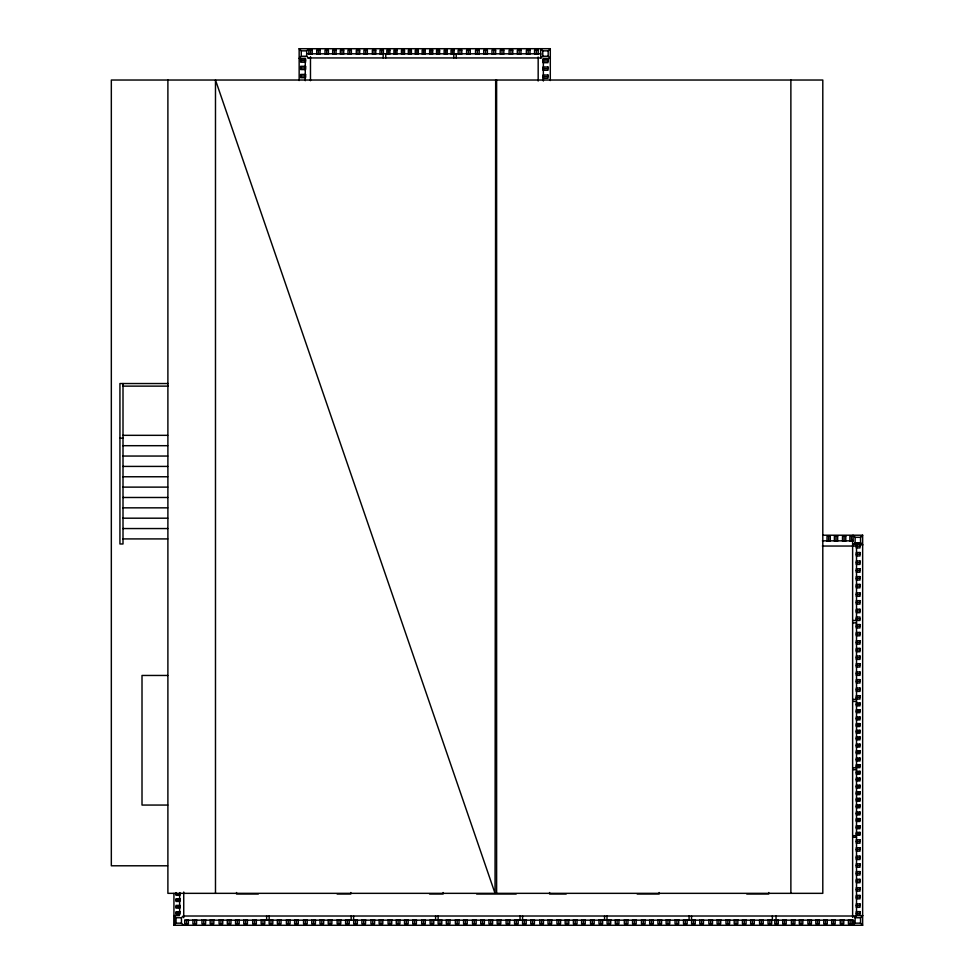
<?xml version="1.0" encoding="UTF-8"?>
<svg xmlns="http://www.w3.org/2000/svg" width="974" height="974" viewBox="0 0 974 974"><rect width="100%" height="100%" fill="white"/><g stroke="black" fill="none" stroke-linecap="round" stroke-linejoin="round"><path stroke-width="1.46" d="M495.669 80.026L495.048 893.341L215.485 80.026L215.485 893.341M308.819 58.391L306.676 56.249L301.27 56.249L299.128 58.391L304.667 58.367M306.676 56.249L306.676 50.843L308.819 48.7M540.631 58.391L542.774 56.249L548.179 56.249L550.322 58.391L543.419 58.367M540.631 48.7L542.774 50.843L548.179 50.843L550.322 48.7L299.152 48.724L299.152 80.538M823.261 535.213L862.647 535.213L862.647 925.276L173.932 925.276L176.05 923.157L176.05 917.751L173.908 915.609L179.447 915.633M183.599 925.3L181.456 923.157L181.456 917.751L183.599 915.609M852.981 544.88L855.123 542.737L860.541 542.737L862.672 544.88M852.981 535.189L855.123 537.319L860.541 537.319L862.672 535.189M862.672 925.3L860.541 923.157L855.123 923.157L852.981 925.3L853.017 919.76M852.981 915.609L855.123 917.751L860.541 917.751L862.672 915.609M299.128 48.7L301.27 50.843L306.676 50.843M307.76 53.801L540.74 53.801L540.74 57.941L307.76 57.941M300.662 60.571L305.58 60.571M543.066 61.045L547.985 61.045M300.662 67.936L305.58 67.936M543.066 68.643L547.985 68.643M300.662 76.057L305.58 76.057M543.066 76.654L547.985 76.654M168.319 383.537L119.936 383.537L119.936 543.979L123.004 543.979L123.004 383.537M123.004 386.13L168.307 386.13M122.931 435.329L167.711 435.329M119.936 438.178L123.004 438.178M122.931 445.69L167.711 445.69M122.931 456.051L167.711 456.051M122.931 466.412L167.711 466.412M122.931 476.761L167.711 476.761M122.931 487.122L167.711 487.122M122.931 497.483L167.711 497.483M122.931 507.844L167.711 507.844M122.931 518.192L167.711 518.192M122.931 528.553L167.711 528.553M122.931 538.914L167.711 538.914M822.385 540.838L826.889 540.838M829.897 540.838L850.899 540.838M853.845 544.016L861.82 544.016M859.214 544.174L861.978 544.174M859.896 544.843L862.647 544.843M822.385 546.037L855.403 546.037L855.403 543.431M856.304 546.195L859.993 546.195M856.304 554.23L859.993 554.23M856.304 562.704L859.993 562.704M856.304 570.496L859.993 570.496M856.304 578.312L859.993 578.312M856.304 586.117L859.993 586.117M856.304 594.59L859.993 594.59M856.304 602.382L859.993 602.382M856.304 610.966L859.993 610.966M856.304 618.758L859.993 618.758M852.627 620.487L859.993 620.487L859.993 617.029L856.304 617.029L856.304 620.487M852.627 622.885L856.523 622.885M856.304 626.245L859.993 626.245M856.304 634.111L859.993 634.111M856.304 642.426L859.993 642.426M856.304 650.06L859.993 650.06M856.304 657.73L859.993 657.73M856.304 665.364L859.993 665.364M856.304 673.667L859.993 673.667M167.759 675.457L142.009 675.457L142.009 805.06L167.759 805.06M856.304 681.313L859.993 681.313M856.304 689.726L859.993 689.726M856.304 697.372L859.993 697.372M852.627 699.381L856.523 699.381M852.627 701.414L856.523 701.414M856.304 704.372L859.993 704.372M856.304 711.215L859.993 711.215M856.304 718.435L859.993 718.435M856.304 725.07L859.993 725.07M856.304 731.73L859.993 731.73M856.304 738.365L859.993 738.365M856.304 745.573L859.993 745.573M856.304 752.22L859.993 752.22M856.304 759.525L859.993 759.525M856.304 766.161L859.993 766.161M852.627 767.792L856.523 767.792M852.627 769.679L856.523 769.679M856.304 772.735L859.993 772.735M856.304 779.492L859.993 779.492M856.304 786.627L859.993 786.627M856.304 793.189L859.993 793.189M856.304 799.764L859.993 799.764M856.304 806.326L859.993 806.326M856.304 813.46L859.993 813.46M856.304 820.023L859.993 820.023M856.304 827.243L859.993 827.243M856.304 833.805L859.993 833.805M852.627 835.68L856.523 835.68M852.627 837.275L856.523 837.275M856.304 841.487L859.993 841.487M856.304 849.438L859.993 849.438M856.304 857.826L859.993 857.826M856.304 865.545L859.993 865.545M167.589 865.789L111.328 865.789L111.328 80.026L822.799 80.026L822.799 893.341L167.893 893.341L167.893 80.026M856.304 873.288L859.993 873.288M856.304 881.007L859.993 881.007M856.304 889.396L859.993 889.396M175.977 893.949L179.861 893.949M258.329 893.974L236.548 893.974L236.548 892.525M337.114 893.974L350.81 893.974L350.81 892.525M429.558 893.974L443.158 893.974L443.158 892.525M476.639 893.974L516.208 893.974M566.211 893.974L549.592 893.974L549.592 892.525M637.166 893.974L659.167 893.974L659.167 892.525M746.741 893.974L768.73 893.974L768.73 892.525M856.304 897.115L859.993 897.115M175.977 900.086L179.861 900.086M856.304 905.613L859.993 905.613M175.977 906.757L179.861 906.757M175.977 913.076L179.861 913.076M856.304 913.332L859.993 913.332M855.769 915.633L862.647 915.633M183.696 916.01L856.122 916.01M176.05 917.751L181.456 917.751M269.165 919.919L272.805 919.919L272.805 923.839L269.165 923.839L269.153 916.01M438.13 919.919L441.77 919.919L441.77 923.839L438.13 923.839L438.13 916.01M522.563 919.919L526.203 919.919L526.203 923.839L522.563 923.839L522.563 916.01M691.613 919.919L695.241 919.919L695.241 923.839L691.613 923.839L691.516 916.01M188.189 920.162L192.682 920.162M195.689 920.162L201.679 920.162M204.686 920.162L210.676 920.162M213.671 920.162L219.674 920.162M222.669 920.162L227.173 920.162M230.168 920.162L236.171 920.162M239.166 920.162L243.658 920.162M246.666 920.162L252.656 920.162M255.651 920.162L261.653 920.162M264.648 920.162L269.64 920.162M272.647 920.162L278.637 920.162M281.632 920.162L286.137 920.162M289.132 920.162L295.134 920.162M298.129 920.162L311.619 920.162M314.626 920.162L320.616 920.162M323.612 920.162L328.116 920.162M331.111 920.162L337.114 920.162M340.109 920.162L346.111 920.162M349.106 920.162L354.171 920.162M357.166 920.162L372.153 920.162M375.16 920.162L379.653 920.162M382.648 920.162L388.65 920.162M391.645 920.162L405.147 920.162M408.143 920.162L421.632 920.162M424.627 920.162L430.63 920.162M433.625 920.162L438.604 920.162M441.599 920.162L446.092 920.162M449.099 920.162L464.087 920.162M467.082 920.162L473.084 920.162M476.079 920.162L489.581 920.162M492.576 920.162L497.069 920.162M500.076 920.162L515.063 920.162M518.058 920.162L523.038 920.162M526.033 920.162L539.523 920.162M542.53 920.162L548.52 920.162M551.515 920.162L557.518 920.162M560.513 920.162L565.017 920.162M568.012 920.162L581.502 920.162M584.51 920.162L590.5 920.162M593.495 920.162L599.497 920.162M602.492 920.162L607.557 920.162M610.552 920.162L633.051 920.162M636.046 920.162L642.036 920.162M645.044 920.162L649.536 920.162M652.531 920.162L658.534 920.162M661.529 920.162L666.033 920.162M669.028 920.162L675.031 920.162M678.026 920.162L692.088 920.162M695.083 920.162L699.576 920.162M702.583 920.162L710.07 920.162M713.078 920.162L717.57 920.162M720.565 920.162L726.567 920.162M729.563 920.162L743.052 920.162M746.06 920.162L759.55 920.162M762.545 920.162L768.547 920.162M771.542 920.162L775.353 920.162M778.336 920.162L791.801 920.162M794.796 920.162L808.25 920.162M811.245 920.162L848.646 920.162M176.05 923.157L181.456 923.157M860.541 537.319L860.541 542.737M860.541 917.751L860.541 923.157M856.523 543.334L856.523 915.901M855.123 537.319L855.123 542.737M855.123 917.751L855.123 923.157M853.674 920.454L853.674 924.606M852.627 540.327L852.627 917.411M851.507 536.224L851.507 541.13M850.168 919.919L850.168 923.839M844.141 536.224L844.141 541.13M842.011 919.919L842.011 923.839M836.021 536.224L836.021 541.13M833.415 919.919L833.415 923.839M828.655 536.224L828.655 541.13M825.514 919.919L825.514 923.839M817.576 919.919L817.576 923.839M809.662 919.919L809.662 923.839M801.066 919.919L801.066 923.839M793.165 919.919L793.165 923.839M790.876 80.026L790.876 893.341M784.447 919.919L784.447 923.839M776.546 919.919L776.546 923.839M776.047 916.01L776.047 920.162M772.358 916.01L772.358 920.162M769.862 919.919L769.862 923.839M761.4 919.919L761.4 923.839M752.476 919.919L752.476 923.839M744.27 919.919L744.27 923.839M736.027 919.919L736.027 923.839M727.822 919.919L727.822 923.839M718.885 919.919L718.885 923.839M710.679 919.919L710.679 923.839M701.633 919.919L701.633 923.839M693.427 919.919L693.427 923.839M689.081 916.01L689.081 920.162M685.331 919.919L685.331 923.839M676.869 919.919L676.869 923.839M667.945 919.919L667.945 923.839M659.739 919.919L659.739 923.839M651.496 919.919L651.496 923.839M643.29 919.919L643.29 923.839M634.366 919.919L634.366 923.839M626.16 919.919L626.16 923.839M617.114 919.919L617.114 923.839M608.908 919.919L608.908 923.839M606.997 916.01L606.997 920.162M604.562 916.01L604.562 920.162M600.812 919.919L600.812 923.839M592.35 919.919L592.35 923.839M583.426 919.919L583.426 923.839M575.22 919.919L575.22 923.839M566.978 919.919L566.978 923.839M558.772 919.919L558.772 923.839M550.298 48.724L550.298 80.538M549.847 919.919L549.847 923.839M548.179 50.843L548.179 56.249M543.358 58.501L543.358 81.012M542.774 50.843L542.774 56.249M541.629 919.919L541.629 923.839M540.655 48.724L540.655 54.24M538.172 57.003L538.172 81.012M536.394 50.112L536.394 54.033M532.583 919.919L532.583 923.839M528.188 50.112L528.188 54.033M524.377 919.919L524.377 923.839M520.031 916.01L520.031 920.162M519.142 50.112L519.142 54.033M516.378 919.919L516.378 923.839M510.936 50.112L510.936 54.033M507.917 919.919L507.917 923.839M502.012 50.112L502.012 54.033M498.992 919.919L498.992 923.839M496.618 80.026L496.618 893.341M493.806 50.112L493.806 54.033M490.786 919.919L490.786 923.839M485.563 50.112L485.563 54.033M482.544 919.919L482.544 923.839M477.357 50.112L477.357 54.033M474.338 919.919L474.338 923.839M468.421 50.112L468.421 54.033M465.414 919.919L465.414 923.839M459.959 50.112L459.959 54.033M457.196 919.919L457.196 923.839M456.222 53.801L456.222 57.941M453.787 53.801L453.787 57.941M452.569 50.112L452.569 54.033M448.15 919.919L448.15 923.839M445.678 50.112L445.678 54.033M439.944 919.919L439.944 923.839M438.081 50.112L438.081 54.033M435.597 916.01L435.597 920.162M431.945 919.919L431.945 923.839M431.178 50.112L431.178 54.033M423.678 50.112L423.678 54.033M423.483 919.919L423.483 923.839M416.787 50.112L416.787 54.033M414.559 919.919L414.559 923.839M409.871 50.112L409.871 54.033M406.353 919.919L406.353 923.839M402.968 50.112L402.968 54.033M398.11 919.919L398.11 923.839M395.468 50.112L395.468 54.033M389.904 919.919L389.904 923.839M388.37 50.112L388.37 54.033M385.753 53.801L385.753 57.941M383.172 53.801L383.172 57.941M381.698 50.112L381.698 54.033M380.98 919.919L380.98 923.839M374.065 50.112L374.065 54.033M372.762 919.919L372.762 923.839M365.64 50.112L365.64 54.033M363.716 919.919L363.716 923.839M357.994 50.112L357.994 54.033M355.51 919.919L355.51 923.839M353.599 916.01L353.599 920.162M351.164 916.01L351.164 920.162M349.678 50.112L349.678 54.033M347.426 919.919L347.426 923.839M342.032 50.112L342.032 54.033M338.964 919.919L338.964 923.839M334.362 50.112L334.362 54.033M330.028 919.919L330.028 923.839M326.716 50.112L326.716 54.033M321.822 919.919L321.822 923.839M318.401 50.112L318.401 54.033M313.579 919.919L313.579 923.839M310.523 50.112L310.523 54.033M310.475 56.675L310.475 80.684M305.373 919.919L305.373 923.839M305.276 58.172L305.276 74.681M305.276 77.689L305.276 80.684M301.27 50.843L301.27 56.249M296.449 919.919L296.449 923.839M288.243 919.919L288.243 923.839M279.197 919.919L279.197 923.839M270.991 919.919L270.991 923.839M266.645 916.01L266.645 920.162M262.968 919.919L262.968 923.839M254.506 919.919L254.506 923.839M245.582 919.919L245.582 923.839M237.376 919.919L237.376 923.839M229.133 919.919L229.133 923.839M220.928 919.919L220.928 923.839M212.003 919.919L212.003 923.839M203.785 919.919L203.785 923.839M194.739 919.919L194.739 923.839M186.533 919.919L186.533 923.839M183.733 892.014L183.733 917.703M179.861 892.598L179.861 895.313L175.977 895.313L175.977 892.598M179.63 895.033L179.63 911.652M174.772 916.473L174.772 924.436M174.602 916.303L174.602 924.606M173.932 893.426L173.932 925.276M312.216 50.112L308.831 50.112L308.831 54.033L312.216 54.033L312.216 50.112M320.093 50.112L316.708 50.112L316.708 54.033L320.093 54.033L320.093 50.112M328.408 50.112L325.024 50.112L325.024 54.033L328.408 54.033L328.408 50.112M336.054 50.112L332.67 50.112L332.67 54.033L336.054 54.033L336.054 50.112M343.725 50.112L340.34 50.112L340.34 54.033L343.725 54.033L343.725 50.112M351.371 50.112L347.986 50.112L347.986 54.033L351.371 54.033L351.371 50.112M359.686 50.112L356.301 50.112L356.301 54.033L359.686 54.033L359.686 50.112M367.332 50.112L363.935 50.112L363.935 54.033L367.332 54.033L367.332 50.112M375.757 50.112L372.36 50.112L372.36 54.033L375.757 54.033L375.757 50.112M383.403 50.112L380.006 50.112L380.006 54.033L383.403 54.033L383.403 50.112M389.892 50.112L386.836 50.112L386.836 54.033L389.892 54.033L389.892 50.112M397.002 50.112L393.946 50.112L393.946 54.033L397.002 54.033L397.002 50.112M404.502 50.112L401.446 50.112L401.446 54.033L404.502 54.033L404.502 50.112M411.393 50.112L408.337 50.112L408.337 54.033L411.393 54.033L411.393 50.112M418.309 50.112L415.253 50.112L415.253 54.033L418.309 54.033L418.309 50.112M425.212 50.112L422.156 50.112L422.156 54.033L425.212 54.033L425.212 50.112M432.712 50.112L429.656 50.112L429.656 54.033L432.712 54.033L432.712 50.112M439.603 50.112L436.547 50.112L436.547 54.033L439.603 54.033L439.603 50.112M447.2 50.112L444.144 50.112L444.144 54.033L447.2 54.033L447.2 50.112M454.091 50.112L451.035 50.112L451.035 54.033L454.091 54.033L454.091 50.112M461.786 50.112L458.145 50.112L458.145 54.033L461.786 54.033L461.786 50.112M470.247 50.112L466.607 50.112L466.607 54.033L470.247 54.033L470.247 50.112M479.171 50.112L475.531 50.112L475.531 54.033L479.171 54.033L479.171 50.112M487.377 50.112L483.737 50.112L483.737 54.033L487.377 54.033L487.377 50.112M495.62 50.112L491.98 50.112L491.98 54.033L495.62 54.033L495.62 50.112M503.826 50.112L500.186 50.112L500.186 54.033L503.826 54.033L503.826 50.112M512.75 50.112L509.11 50.112L509.11 54.033L512.75 54.033L512.75 50.112M520.968 50.112L517.328 50.112L517.328 54.033L520.968 54.033L520.968 50.112M530.014 50.112L526.374 50.112L526.374 54.033L530.014 54.033L530.014 50.112M538.22 50.112L534.58 50.112L534.58 54.033L538.22 54.033L538.22 50.112M305.58 58.939L300.662 58.939L300.662 62.202L305.58 62.202L305.58 58.939M547.985 59.414L543.066 59.414L543.066 62.689L547.985 62.689L547.985 59.414M305.58 66.305L300.662 66.305L300.662 69.568L305.58 69.568L305.58 66.305M547.985 67.011L543.066 67.011L543.066 70.274L547.985 70.274L547.985 67.011M305.58 74.426L300.662 74.426L300.662 77.689L305.58 77.689L305.58 74.426M547.985 75.022L543.066 75.022L543.066 78.285L547.985 78.285L547.985 75.022M830.286 536.224L827.023 536.224L827.023 541.13L830.286 541.13L830.286 536.224M837.652 536.224L834.389 536.224L834.389 541.13L837.652 541.13L837.652 536.224M845.773 536.224L842.51 536.224L842.51 541.13L845.773 541.13L845.773 536.224M853.139 536.224L849.876 536.224L849.876 541.13L853.139 541.13L853.139 536.224M859.993 544.466L856.304 544.466L856.304 547.924L859.993 547.924L859.993 544.466M859.993 552.502L856.304 552.502L856.304 555.959L859.993 555.959L859.993 552.502M859.993 560.975L856.304 560.975L856.304 564.433L859.993 564.433L859.993 560.975M859.993 568.767L856.304 568.767L856.304 572.225L859.993 572.225L859.993 568.767M859.993 576.596L856.304 576.596L856.304 580.041L859.993 580.041L859.993 576.596M859.993 584.388L856.304 584.388L856.304 587.833L859.993 587.833L859.993 584.388M859.993 592.862L856.304 592.862L856.304 596.319L859.993 596.319L859.993 592.862M859.993 600.654L856.304 600.654L856.304 604.111L859.993 604.111L859.993 600.654M859.993 609.237L856.304 609.237L856.304 612.695L859.993 612.695L859.993 609.237M859.993 624.541L856.304 624.541L856.304 627.938L859.993 627.938L859.993 624.541M859.993 632.418L856.304 632.418L856.304 635.803L859.993 635.803L859.993 632.418M859.993 640.734L856.304 640.734L856.304 644.118L859.993 644.118L859.993 640.734M859.993 648.367L856.304 648.367L856.304 651.752L859.993 651.752L859.993 648.367M859.993 656.038L856.304 656.038L856.304 659.422L859.993 659.422L859.993 656.038M859.993 663.671L856.304 663.671L856.304 667.056L859.993 667.056L859.993 663.671M859.993 671.975L856.304 671.975L856.304 675.359L859.993 675.359L859.993 671.975M859.993 679.621L856.304 679.621L856.304 683.005L859.993 683.005L859.993 679.621M859.993 688.034L856.304 688.034L856.304 691.418L859.993 691.418L859.993 688.034M859.993 695.679L856.304 695.679L856.304 699.064L859.993 699.064L859.993 695.679M859.993 702.899L856.304 702.899L856.304 705.846L859.993 705.846L859.993 702.899M859.993 709.742L856.304 709.742L856.304 712.688L859.993 712.688L859.993 709.742M859.993 716.961L856.304 716.961L856.304 719.896L859.993 719.896L859.993 716.961M859.993 723.597L856.304 723.597L856.304 726.543L859.993 726.543L859.993 723.597M859.993 730.256L856.304 730.256L856.304 733.203L859.993 733.203L859.993 730.256M859.993 736.892L856.304 736.892L856.304 739.838L859.993 739.838L859.993 736.892M859.993 744.112L856.304 744.112L856.304 747.046L859.993 747.046L859.993 744.112M859.993 750.747L856.304 750.747L856.304 753.681L859.993 753.681L859.993 750.747M859.993 758.052L856.304 758.052L856.304 760.998L859.993 760.998L859.993 758.052M859.993 764.687L856.304 764.687L856.304 767.634L859.993 767.634L859.993 764.687M859.993 771.286L856.304 771.286L856.304 774.184L859.993 774.184L859.993 771.286M859.993 778.043L856.304 778.043L856.304 780.953L859.993 780.953L859.993 778.043M859.993 785.178L856.304 785.178L856.304 788.076L859.993 788.076L859.993 785.178M859.993 791.728L856.304 791.728L856.304 794.638L859.993 794.638L859.993 791.728M859.993 798.315L856.304 798.315L856.304 801.225L859.993 801.225L859.993 798.315M859.993 804.877L856.304 804.877L856.304 807.775L859.993 807.775L859.993 804.877M859.993 811.999L856.304 811.999L856.304 814.909L859.993 814.909L859.993 811.999M859.993 818.562L856.304 818.562L856.304 821.472L859.993 821.472L859.993 818.562M859.993 825.794L856.304 825.794L856.304 828.704L859.993 828.704L859.993 825.794M859.993 832.356L856.304 832.356L856.304 835.254L859.993 835.254L859.993 832.356M859.993 839.771L856.304 839.771L856.304 843.192L859.993 843.192L859.993 839.771M859.993 847.733L856.304 847.733L856.304 851.154L859.993 851.154L859.993 847.733M859.993 856.122L856.304 856.122L856.304 859.543L859.993 859.543L859.993 856.122M859.993 863.841L856.304 863.841L856.304 867.262L859.993 867.262L859.993 863.841M859.993 871.584L856.304 871.584L856.304 875.005L859.993 875.005L859.993 871.584M859.993 879.303L856.304 879.303L856.304 882.712L859.993 882.712L859.993 879.303M859.993 887.691L856.304 887.691L856.304 891.113L859.993 891.113L859.993 887.691M859.993 895.398L856.304 895.398L856.304 898.819L859.993 898.819L859.993 895.398M179.861 898.734L175.977 898.734L175.977 901.449L179.861 901.449L179.861 898.734M859.993 903.909L856.304 903.909L856.304 907.33L859.993 907.33L859.993 903.909M179.861 905.394L175.977 905.394L175.977 908.121L179.861 908.121L179.861 905.394M179.861 911.725L175.977 911.725L175.977 914.44L179.861 914.44L179.861 911.725M859.993 911.627L856.304 911.627L856.304 915.049L859.993 915.049L859.993 911.627M188.359 919.919L184.719 919.919L184.719 923.839L188.359 923.839L188.359 919.919M196.565 919.919L192.925 919.919L192.925 923.839L196.565 923.839L196.565 919.919M205.611 919.919L201.971 919.919L201.971 923.839L205.611 923.839L205.611 919.919M213.817 919.919L210.177 919.919L210.177 923.839L213.817 923.839L213.817 919.919M222.742 919.919L219.101 919.919L219.101 923.839L222.742 923.839L222.742 919.919M230.948 919.919L227.307 919.919L227.307 923.839L230.948 923.839L230.948 919.919M239.19 919.919L235.55 919.919L235.55 923.839L239.19 923.839L239.19 919.919M247.396 919.919L243.756 919.919L243.756 923.839L247.396 923.839L247.396 919.919M256.32 919.919L252.692 919.919L252.692 923.839L256.32 923.839L256.32 919.919M264.782 919.919L261.154 919.919L261.154 923.839L264.782 923.839L264.782 919.919M281.011 919.919L277.371 919.919L277.371 923.839L281.011 923.839L281.011 919.919M290.057 919.919L286.417 919.919L286.417 923.839L290.057 923.839L290.057 919.919M298.275 919.919L294.635 919.919L294.635 923.839L298.275 923.839L298.275 919.919M307.2 919.919L303.559 919.919L303.559 923.839L307.2 923.839L307.2 919.919M315.406 919.919L311.765 919.919L311.765 923.839L315.406 923.839L315.406 919.919M323.648 919.919L320.008 919.919L320.008 923.839L323.648 923.839L323.648 919.919M331.854 919.919L328.214 919.919L328.214 923.839L331.854 923.839L331.854 919.919M340.778 919.919L337.138 919.919L337.138 923.839L340.778 923.839L340.778 919.919M349.24 919.919L345.6 919.919L345.6 923.839L349.24 923.839L349.24 919.919M357.336 919.919L353.696 919.919L353.696 923.839L357.336 923.839L357.336 919.919M365.542 919.919L361.902 919.919L361.902 923.839L365.542 923.839L365.542 919.919M374.588 919.919L370.948 919.919L370.948 923.839L374.588 923.839L374.588 919.919M382.794 919.919L379.154 919.919L379.154 923.839L382.794 923.839L382.794 919.919M391.718 919.919L388.078 919.919L388.078 923.839L391.718 923.839L391.718 919.919M399.924 919.919L396.296 919.919L396.296 923.839L399.924 923.839L399.924 919.919M408.167 919.919L404.527 919.919L404.527 923.839L408.167 923.839L408.167 919.919M416.373 919.919L412.733 919.919L412.733 923.839L416.373 923.839L416.373 919.919M425.297 919.919L421.669 919.919L421.669 923.839L425.297 923.839L425.297 919.919M433.759 919.919L430.131 919.919L430.131 923.839L433.759 923.839L433.759 919.919M449.976 919.919L446.336 919.919L446.336 923.839L449.976 923.839L449.976 919.919M459.022 919.919L455.382 919.919L455.382 923.839L459.022 923.839L459.022 919.919M467.228 919.919L463.587 919.919L463.587 923.839L467.228 923.839L467.228 919.919M476.152 919.919L472.512 919.919L472.512 923.839L476.152 923.839L476.152 919.919M484.358 919.919L480.73 919.919L480.73 923.839L484.358 923.839L484.358 919.919M492.601 919.919L488.96 919.919L488.96 923.839L492.601 923.839L492.601 919.919M500.806 919.919L497.166 919.919L497.166 923.839L500.806 923.839L500.806 919.919M509.731 919.919L506.103 919.919L506.103 923.839L509.731 923.839L509.731 919.919M518.192 919.919L514.564 919.919L514.564 923.839L518.192 923.839L518.192 919.919M534.409 919.919L530.769 919.919L530.769 923.839L534.409 923.839L534.409 919.919M543.455 919.919L539.815 919.919L539.815 923.839L543.455 923.839L543.455 919.919M551.661 919.919L548.021 919.919L548.021 923.839L551.661 923.839L551.661 919.919M560.586 919.919L556.945 919.919L556.945 923.839L560.586 923.839L560.586 919.919M568.792 919.919L565.163 919.919L565.163 923.839L568.792 923.839L568.792 919.919M577.034 919.919L573.394 919.919L573.394 923.839L577.034 923.839L577.034 919.919M585.24 919.919L581.6 919.919L581.6 923.839L585.24 923.839L585.24 919.919M594.164 919.919L590.536 919.919L590.536 923.839L594.164 923.839L594.164 919.919M602.626 919.919L598.998 919.919L598.998 923.839L602.626 923.839L602.626 919.919M610.722 919.919L607.082 919.919L607.082 923.839L610.722 923.839L610.722 919.919M618.928 919.919L615.288 919.919L615.288 923.839L618.928 923.839L618.928 919.919M627.974 919.919L624.334 919.919L624.334 923.839L627.974 923.839L627.974 919.919M636.18 919.919L632.552 919.919L632.552 923.839L636.18 923.839L636.18 919.919M645.117 919.919L641.476 919.919L641.476 923.839L645.117 923.839L645.117 919.919M653.323 919.919L649.682 919.919L649.682 923.839L653.323 923.839L653.323 919.919M661.565 919.919L657.925 919.919L657.925 923.839L661.565 923.839L661.565 919.919M669.771 919.919L666.131 919.919L666.131 923.839L669.771 923.839L669.771 919.919M678.695 919.919L675.055 919.919L675.055 923.839L678.695 923.839L678.695 919.919M687.157 919.919L683.517 919.919L683.517 923.839L687.157 923.839L687.157 919.919M703.459 919.919L699.819 919.919L699.819 923.839L703.459 923.839L703.459 919.919M712.505 919.919L708.865 919.919L708.865 923.839L712.505 923.839L712.505 919.919M720.711 919.919L717.071 919.919L717.071 923.839L720.711 923.839L720.711 919.919M729.636 919.919L725.995 919.919L725.995 923.839L729.636 923.839L729.636 919.919M737.842 919.919L734.201 919.919L734.201 923.839L737.842 923.839L737.842 919.919M746.084 919.919L742.444 919.919L742.444 923.839L746.084 923.839L746.084 919.919M754.29 919.919L750.65 919.919L750.65 923.839L754.29 923.839L754.29 919.919M763.214 919.919L759.574 919.919L759.574 923.839L763.214 923.839L763.214 919.919M771.676 919.919L768.036 919.919L768.036 923.839L771.676 923.839L771.676 919.919M778.287 919.919L774.793 919.919L774.793 923.839L778.287 923.839L778.287 919.919M786.201 919.919L782.694 919.919L782.694 923.839L786.201 923.839L786.201 919.919M794.918 919.919L791.412 919.919L791.412 923.839L794.918 923.839L794.918 919.919M802.819 919.919L799.313 919.919L799.313 923.839L802.819 923.839L802.819 919.919M811.415 919.919L807.909 919.919L807.909 923.839L811.415 923.839L811.415 919.919M819.329 919.919L815.822 919.919L815.822 923.839L819.329 923.839L819.329 919.919M827.267 919.919L823.761 919.919L823.761 923.839L827.267 923.839L827.267 919.919M835.168 919.919L831.662 919.919L831.662 923.839L835.168 923.839L835.168 919.919M843.764 919.919L840.258 919.919L840.258 923.839L843.764 923.839L843.764 919.919M851.921 919.919L848.415 919.919L848.415 923.839L851.921 923.839L851.921 919.919"/></g></svg>
